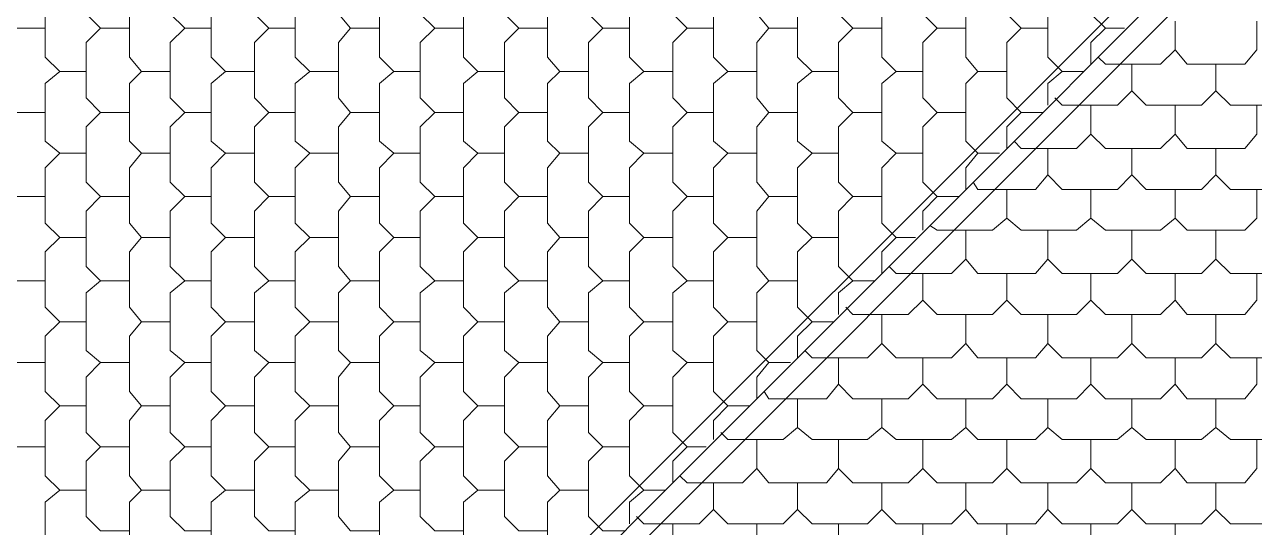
# Model space of a CAD drawing. Header units: millimetres. Extents: x -59 to 47, y 152 to 919.
# Drawn here: x -49.36 to -42.8, y 602.28 to 604.96 of the extents above; entities that cross this region are included whole.
import ezdxf

# ---------------------------------------------------------------- set-up
doc = ezdxf.new("R2010")
doc.units = ezdxf.units.MM
doc.layers.add('PDF_014408$BL-ROOF', color=7, linetype='Continuous')

msp = doc.modelspace()

# ---------------------------------------------------------------- linework, layer by layer
at = {"layer": 'PDF_014408$BL-ROOF', "lineweight": 9}
for points in [[(-49.6944, 598.7245), (-40.2316, 608.1873), (-49.6944, 617.6501)], [(-5.2911, 598.7245), (-5.2911, 607.2), (-9.4968, 607.2), (-9.4968, 607.1743), (-32.5383, 607.1743), (-32.5383, 608.1873), (-40.2316, 608.1873), (-49.6944, 598.7245)]]:
    msp.add_lwpolyline(points, close=True, dxfattribs=at)
for points in [[(-49.6944, 617.4962), (-40.3855, 608.1873), (-49.6944, 598.8912)], [(-32.5383, 608.0847), (-40.1803, 608.0847), (-49.5405, 598.7245)], [(-49.3995, 605.392), (-49.4764, 605.3151), (-49.4764, 605.0202), (-49.3995, 604.9433), (-49.2456, 604.9433)], [(-48.9507, 605.392), (-49.0276, 605.3151), (-49.0276, 605.0202), (-48.9507, 604.9433), (-48.7968, 604.9433)], [(-48.5019, 605.392), (-48.5789, 605.3151), (-48.5789, 605.0202), (-48.5019, 604.9433), (-48.3609, 604.9433)], [(-48.0531, 605.392), (-48.1301, 605.3151), (-48.1301, 605.0202), (-48.0531, 604.9433), (-47.9121, 604.9433)], [(-47.6172, 605.392), (-47.6813, 605.3151), (-47.6813, 605.0202), (-47.6172, 604.9433), (-47.4633, 604.9433)], [(-47.1684, 605.392), (-47.2453, 605.3151), (-47.2453, 605.0202), (-47.1684, 604.9433), (-47.0145, 604.9433)], [(-46.7196, 605.392), (-46.7966, 605.3151), (-46.7966, 605.0202), (-46.7196, 604.9433), (-46.5658, 604.9433)], [(-46.2709, 605.392), (-46.3478, 605.3151), (-46.3478, 605.0202), (-46.2709, 604.9433), (-46.1298, 604.9433)], [(-45.8221, 605.392), (-45.899, 605.3151), (-45.899, 605.0202), (-45.8221, 604.9433), (-45.681, 604.9433)], [(-45.3861, 605.392), (-45.4502, 605.3151), (-45.4502, 605.0202), (-45.3861, 604.9433), (-45.2323, 604.9433)], [(-44.9373, 605.392), (-45.0143, 605.3151), (-45.0143, 605.0202), (-44.9373, 604.9433), (-44.7835, 604.9433)], [(-44.4886, 605.392), (-44.5655, 605.3151), (-44.5655, 605.0202), (-44.4886, 604.9433), (-44.3347, 604.9433)], [(-44.0398, 605.392), (-44.1167, 605.3151), (-44.1167, 605.0202), (-44.0398, 604.9433), (-43.8987, 604.9433)], [(-43.591, 605.392), (-43.6679, 605.3151), (-43.6679, 605.0202), (-43.591, 604.9433), (-43.4884, 604.9433)], [(-49.1687, 605.1612), (-49.2456, 605.0843), (-49.2456, 604.7894), (-49.1687, 604.7125), (-49.0276, 604.7125)], [(-48.7327, 605.1612), (-48.7968, 605.0843), (-48.7968, 604.7894), (-48.7327, 604.7125), (-48.5789, 604.7125)], [(-48.2839, 605.1612), (-48.3609, 605.0843), (-48.3609, 604.7894), (-48.2839, 604.7125), (-48.1301, 604.7125)], [(-47.8352, 605.1612), (-47.9121, 605.0843), (-47.9121, 604.7894), (-47.8352, 604.7125), (-47.6813, 604.7125)], [(-47.3864, 605.1612), (-47.4633, 605.0843), (-47.4633, 604.7894), (-47.3864, 604.7125), (-47.2453, 604.7125)], [(-46.9376, 605.1612), (-47.0145, 605.0843), (-47.0145, 604.7894), (-46.9376, 604.7125), (-46.7966, 604.7125)], [(-46.5017, 605.1612), (-46.5658, 605.0843), (-46.5658, 604.7894), (-46.5017, 604.7125), (-46.3478, 604.7125)], [(-46.0529, 605.1612), (-46.1298, 605.0843), (-46.1298, 604.7894), (-46.0529, 604.7125), (-45.899, 604.7125)], [(-45.6041, 605.1612), (-45.681, 605.0843), (-45.681, 604.7894), (-45.6041, 604.7125), (-45.4502, 604.7125)], [(-45.1553, 605.1612), (-45.2323, 605.0843), (-45.2323, 604.7894), (-45.1553, 604.7125), (-45.0143, 604.7125)], [(-44.7065, 605.1612), (-44.7835, 605.0843), (-44.7835, 604.7894), (-44.7065, 604.7125), (-44.5655, 604.7125)], [(-44.2706, 605.1612), (-44.3347, 605.0843), (-44.3347, 604.7894), (-44.2706, 604.7125), (-44.1167, 604.7125)], [(-43.8218, 605.1612), (-43.8987, 605.0843), (-43.8987, 604.7894), (-43.8218, 604.7125), (-43.7064, 604.7125)], [(-43.6295, 604.7894), (-43.591, 604.7509), (-43.2961, 604.7509), (-43.2192, 604.8279), (-43.2192, 604.9817)], [(-43.2192, 604.8279), (-43.1551, 604.7509), (-42.8473, 604.7509), (-42.7832, 604.8279), (-42.7832, 604.9817)], [(-49.3995, 604.9433), (-49.4764, 604.8663), (-49.4764, 604.5714), (-49.3995, 604.4945), (-49.2456, 604.4945)], [(-48.9507, 604.9433), (-49.0276, 604.8663), (-49.0276, 604.5714), (-48.9507, 604.4945), (-48.7968, 604.4945)], [(-48.5019, 604.9433), (-48.5789, 604.8663), (-48.5789, 604.5714), (-48.5019, 604.4945), (-48.3609, 604.4945)], [(-48.0531, 604.9433), (-48.1301, 604.8663), (-48.1301, 604.5714), (-48.0531, 604.4945), (-47.9121, 604.4945)], [(-47.6172, 604.9433), (-47.6813, 604.8663), (-47.6813, 604.5714), (-47.6172, 604.4945), (-47.4633, 604.4945)], [(-47.1684, 604.9433), (-47.2453, 604.8663), (-47.2453, 604.5714), (-47.1684, 604.4945), (-47.0145, 604.4945)], [(-46.7196, 604.9433), (-46.7966, 604.8663), (-46.7966, 604.5714), (-46.7196, 604.4945), (-46.5658, 604.4945)], [(-46.2709, 604.9433), (-46.3478, 604.8663), (-46.3478, 604.5714), (-46.2709, 604.4945), (-46.1298, 604.4945)], [(-45.8221, 604.9433), (-45.899, 604.8663), (-45.899, 604.5714), (-45.8221, 604.4945), (-45.681, 604.4945)], [(-45.3861, 604.9433), (-45.4502, 604.8663), (-45.4502, 604.5714), (-45.3861, 604.4945), (-45.2323, 604.4945)], [(-44.9373, 604.9433), (-45.0143, 604.8663), (-45.0143, 604.5714), (-44.9373, 604.4945), (-44.7835, 604.4945)], [(-44.4886, 604.9433), (-44.5655, 604.8663), (-44.5655, 604.5714), (-44.4886, 604.4945), (-44.3347, 604.4945)], [(-44.0398, 604.9433), (-44.1167, 604.8663), (-44.1167, 604.5714), (-44.0398, 604.4945), (-43.9244, 604.4945)], [(-43.591, 604.9433), (-43.6679, 604.8663), (-43.6679, 604.7509)], [(-43.8603, 604.5714), (-43.8218, 604.533), (-43.5269, 604.533), (-43.45, 604.6099), (-43.45, 604.7509)], [(-43.45, 604.6099), (-43.373, 604.533), (-43.0781, 604.533), (-43.0012, 604.6099), (-43.0012, 604.7509)], [(-43.0012, 604.6099), (-42.9243, 604.533), (-42.6293, 604.533), (-42.5524, 604.6099), (-42.5524, 604.7509)], [(-49.1687, 604.7125), (-49.2456, 604.6484), (-49.2456, 604.3406), (-49.1687, 604.2765), (-49.0276, 604.2765)], [(-48.7327, 604.7125), (-48.7968, 604.6484), (-48.7968, 604.3406), (-48.7327, 604.2765), (-48.5789, 604.2765)], [(-48.2839, 604.7125), (-48.3609, 604.6484), (-48.3609, 604.3406), (-48.2839, 604.2765), (-48.1301, 604.2765)], [(-47.8352, 604.7125), (-47.9121, 604.6484), (-47.9121, 604.3406), (-47.8352, 604.2765), (-47.6813, 604.2765)], [(-47.3864, 604.7125), (-47.4633, 604.6484), (-47.4633, 604.3406), (-47.3864, 604.2765), (-47.2453, 604.2765)], [(-46.9376, 604.7125), (-47.0145, 604.6484), (-47.0145, 604.3406), (-46.9376, 604.2765), (-46.7966, 604.2765)], [(-46.5017, 604.7125), (-46.5658, 604.6484), (-46.5658, 604.3406), (-46.5017, 604.2765), (-46.3478, 604.2765)], [(-46.0529, 604.7125), (-46.1298, 604.6484), (-46.1298, 604.3406), (-46.0529, 604.2765), (-45.899, 604.2765)], [(-45.6041, 604.7125), (-45.681, 604.6484), (-45.681, 604.3406), (-45.6041, 604.2765), (-45.4502, 604.2765)], [(-45.1553, 604.7125), (-45.2323, 604.6484), (-45.2323, 604.3406), (-45.1553, 604.2765), (-45.0143, 604.2765)], [(-44.7065, 604.7125), (-44.7835, 604.6484), (-44.7835, 604.3406), (-44.7065, 604.2765), (-44.5655, 604.2765)], [(-44.2706, 604.7125), (-44.3347, 604.6484), (-44.3347, 604.3406), (-44.2706, 604.2765), (-44.1552, 604.2765)], [(-43.8218, 604.7125), (-43.8987, 604.6484), (-43.8987, 604.533)], [(-49.3995, 604.4945), (-49.4764, 604.4176), (-49.4764, 604.1226), (-49.3995, 604.0457), (-49.2456, 604.0457)], [(-48.9507, 604.4945), (-49.0276, 604.4176), (-49.0276, 604.1226), (-48.9507, 604.0457), (-48.7968, 604.0457)], [(-48.5019, 604.4945), (-48.5789, 604.4176), (-48.5789, 604.1226), (-48.5019, 604.0457), (-48.3609, 604.0457)], [(-48.0531, 604.4945), (-48.1301, 604.4176), (-48.1301, 604.1226), (-48.0531, 604.0457), (-47.9121, 604.0457)], [(-47.6172, 604.4945), (-47.6813, 604.4176), (-47.6813, 604.1226), (-47.6172, 604.0457), (-47.4633, 604.0457)], [(-47.1684, 604.4945), (-47.2453, 604.4176), (-47.2453, 604.1226), (-47.1684, 604.0457), (-47.0145, 604.0457)], [(-46.7196, 604.4945), (-46.7966, 604.4176), (-46.7966, 604.1226), (-46.7196, 604.0457), (-46.5658, 604.0457)], [(-46.2709, 604.4945), (-46.3478, 604.4176), (-46.3478, 604.1226), (-46.2709, 604.0457), (-46.1298, 604.0457)], [(-45.8221, 604.4945), (-45.899, 604.4176), (-45.899, 604.1226), (-45.8221, 604.0457), (-45.681, 604.0457)], [(-45.3861, 604.4945), (-45.4502, 604.4176), (-45.4502, 604.1226), (-45.3861, 604.0457), (-45.2323, 604.0457)], [(-44.9373, 604.4945), (-45.0143, 604.4176), (-45.0143, 604.1226), (-44.9373, 604.0457), (-44.7835, 604.0457)], [(-44.4886, 604.4945), (-44.5655, 604.4176), (-44.5655, 604.1226), (-44.4886, 604.0457), (-44.3732, 604.0457)], [(-44.0398, 604.4945), (-44.1167, 604.4176), (-44.1167, 604.3022)], [(-44.0783, 604.3406), (-44.0398, 604.3022), (-43.7449, 604.3022), (-43.6679, 604.3791), (-43.6679, 604.533)], [(-43.6679, 604.3791), (-43.591, 604.3022), (-43.2961, 604.3022), (-43.2192, 604.3791), (-43.2192, 604.533)], [(-43.2192, 604.3791), (-43.1551, 604.3022), (-42.8473, 604.3022), (-42.7832, 604.3791), (-42.7832, 604.533)], [(-44.2962, 604.1226), (-44.2706, 604.0842), (-43.9629, 604.0842), (-43.8987, 604.1611), (-43.8987, 604.3022)], [(-43.8987, 604.1611), (-43.8218, 604.0842), (-43.5269, 604.0842), (-43.45, 604.1611), (-43.45, 604.3022)], [(-43.45, 604.1611), (-43.373, 604.0842), (-43.0781, 604.0842), (-43.0012, 604.1611), (-43.0012, 604.3022)], [(-43.0012, 604.1611), (-42.9243, 604.0842), (-42.6293, 604.0842), (-42.5524, 604.1611), (-42.5524, 604.3022)], [(-49.1687, 604.2765), (-49.2456, 604.1996), (-49.2456, 603.9047), (-49.1687, 603.8277), (-49.0276, 603.8277)], [(-48.7327, 604.2765), (-48.7968, 604.1996), (-48.7968, 603.9047), (-48.7327, 603.8277), (-48.5789, 603.8277)], [(-48.2839, 604.2765), (-48.3609, 604.1996), (-48.3609, 603.9047), (-48.2839, 603.8277), (-48.1301, 603.8277)], [(-47.8352, 604.2765), (-47.9121, 604.1996), (-47.9121, 603.9047), (-47.8352, 603.8277), (-47.6813, 603.8277)], [(-47.3864, 604.2765), (-47.4633, 604.1996), (-47.4633, 603.9047), (-47.3864, 603.8277), (-47.2453, 603.8277)], [(-46.9376, 604.2765), (-47.0145, 604.1996), (-47.0145, 603.9047), (-46.9376, 603.8277), (-46.7966, 603.8277)], [(-46.5017, 604.2765), (-46.5658, 604.1996), (-46.5658, 603.9047), (-46.5017, 603.8277), (-46.3478, 603.8277)], [(-46.0529, 604.2765), (-46.1298, 604.1996), (-46.1298, 603.9047), (-46.0529, 603.8277), (-45.899, 603.8277)], [(-45.6041, 604.2765), (-45.681, 604.1996), (-45.681, 603.9047), (-45.6041, 603.8277), (-45.4502, 603.8277)], [(-45.1553, 604.2765), (-45.2323, 604.1996), (-45.2323, 603.9047), (-45.1553, 603.8277), (-45.0143, 603.8277)], [(-44.7065, 604.2765), (-44.7835, 604.1996), (-44.7835, 603.9047), (-44.7065, 603.8277), (-44.604, 603.8277)], [(-44.2706, 604.2765), (-44.3347, 604.1996), (-44.3347, 604.0842)], [(-49.3995, 604.0457), (-49.4764, 603.9688), (-49.4764, 603.6739), (-49.3995, 603.5969), (-49.2456, 603.5969)], [(-48.9507, 604.0457), (-49.0276, 603.9688), (-49.0276, 603.6739), (-48.9507, 603.5969), (-48.7968, 603.5969)], [(-48.5019, 604.0457), (-48.5789, 603.9688), (-48.5789, 603.6739), (-48.5019, 603.5969), (-48.3609, 603.5969)], [(-48.0531, 604.0457), (-48.1301, 603.9688), (-48.1301, 603.6739), (-48.0531, 603.5969), (-47.9121, 603.5969)], [(-47.6172, 604.0457), (-47.6813, 603.9688), (-47.6813, 603.6739), (-47.6172, 603.5969), (-47.4633, 603.5969)], [(-47.1684, 604.0457), (-47.2453, 603.9688), (-47.2453, 603.6739), (-47.1684, 603.5969), (-47.0145, 603.5969)], [(-46.7196, 604.0457), (-46.7966, 603.9688), (-46.7966, 603.6739), (-46.7196, 603.5969), (-46.5658, 603.5969)], [(-46.2709, 604.0457), (-46.3478, 603.9688), (-46.3478, 603.6739), (-46.2709, 603.5969), (-46.1298, 603.5969)], [(-45.8221, 604.0457), (-45.899, 603.9688), (-45.899, 603.6739), (-45.8221, 603.5969), (-45.681, 603.5969)], [(-45.3861, 604.0457), (-45.4502, 603.9688), (-45.4502, 603.6739), (-45.3861, 603.5969), (-45.2323, 603.5969)], [(-44.9373, 604.0457), (-45.0143, 603.9688), (-45.0143, 603.6739), (-44.9373, 603.5969), (-44.8219, 603.5969)], [(-44.4886, 604.0457), (-44.5655, 603.9688), (-44.5655, 603.8662)], [(-44.527, 603.8918), (-44.4886, 603.8662), (-44.1937, 603.8662), (-44.1167, 603.9303), (-44.1167, 604.0842)], [(-44.1167, 603.9303), (-44.0398, 603.8662), (-43.7449, 603.8662), (-43.6679, 603.9303), (-43.6679, 604.0842)], [(-43.6679, 603.9303), (-43.591, 603.8662), (-43.2961, 603.8662), (-43.2192, 603.9303), (-43.2192, 604.0842)], [(-43.2192, 603.9303), (-43.1551, 603.8662), (-42.8473, 603.8662), (-42.7832, 603.9303), (-42.7832, 604.0842)], [(-44.745, 603.6739), (-44.7065, 603.6354), (-44.4116, 603.6354), (-44.3347, 603.7123), (-44.3347, 603.8662)], [(-44.3347, 603.7123), (-44.2706, 603.6354), (-43.9629, 603.6354), (-43.8987, 603.7123), (-43.8987, 603.8662)], [(-43.8987, 603.7123), (-43.8218, 603.6354), (-43.5269, 603.6354), (-43.45, 603.7123), (-43.45, 603.8662)], [(-43.45, 603.7123), (-43.373, 603.6354), (-43.0781, 603.6354), (-43.0012, 603.7123), (-43.0012, 603.8662)], [(-43.0012, 603.7123), (-42.9243, 603.6354), (-42.6293, 603.6354), (-42.5524, 603.7123), (-42.5524, 603.8662)], [(-49.1687, 603.8277), (-49.2456, 603.7508), (-49.2456, 603.4559), (-49.1687, 603.379), (-49.0276, 603.379)], [(-48.7327, 603.8277), (-48.7968, 603.7508), (-48.7968, 603.4559), (-48.7327, 603.379), (-48.5789, 603.379)], [(-48.2839, 603.8277), (-48.3609, 603.7508), (-48.3609, 603.4559), (-48.2839, 603.379), (-48.1301, 603.379)], [(-47.8352, 603.8277), (-47.9121, 603.7508), (-47.9121, 603.4559), (-47.8352, 603.379), (-47.6813, 603.379)], [(-47.3864, 603.8277), (-47.4633, 603.7508), (-47.4633, 603.4559), (-47.3864, 603.379), (-47.2453, 603.379)], [(-46.9376, 603.8277), (-47.0145, 603.7508), (-47.0145, 603.4559), (-46.9376, 603.379), (-46.7966, 603.379)], [(-46.5017, 603.8277), (-46.5658, 603.7508), (-46.5658, 603.4559), (-46.5017, 603.379), (-46.3478, 603.379)], [(-46.0529, 603.8277), (-46.1298, 603.7508), (-46.1298, 603.4559), (-46.0529, 603.379), (-45.899, 603.379)], [(-45.6041, 603.8277), (-45.681, 603.7508), (-45.681, 603.4559), (-45.6041, 603.379), (-45.4502, 603.379)], [(-45.1553, 603.8277), (-45.2323, 603.7508), (-45.2323, 603.4559), (-45.1553, 603.379), (-45.0399, 603.379)], [(-44.7065, 603.8277), (-44.7835, 603.7508), (-44.7835, 603.6354)], [(-44.9758, 603.4559), (-44.9373, 603.4174), (-44.6424, 603.4174), (-44.5655, 603.4944), (-44.5655, 603.6354)], [(-44.5655, 603.4944), (-44.4886, 603.4174), (-44.1937, 603.4174), (-44.1167, 603.4944), (-44.1167, 603.6354)], [(-44.1167, 603.4944), (-44.0398, 603.4174), (-43.7449, 603.4174), (-43.6679, 603.4944), (-43.6679, 603.6354)], [(-43.6679, 603.4944), (-43.591, 603.4174), (-43.2961, 603.4174), (-43.2192, 603.4944), (-43.2192, 603.6354)], [(-43.2192, 603.4944), (-43.1551, 603.4174), (-42.8473, 603.4174), (-42.7832, 603.4944), (-42.7832, 603.6354)], [(-49.3995, 603.5969), (-49.4764, 603.5328), (-49.4764, 603.2251), (-49.3995, 603.161), (-49.2456, 603.161)], [(-48.9507, 603.5969), (-49.0276, 603.5328), (-49.0276, 603.2251), (-48.9507, 603.161), (-48.7968, 603.161)], [(-48.5019, 603.5969), (-48.5789, 603.5328), (-48.5789, 603.2251), (-48.5019, 603.161), (-48.3609, 603.161)], [(-48.0531, 603.5969), (-48.1301, 603.5328), (-48.1301, 603.2251), (-48.0531, 603.161), (-47.9121, 603.161)], [(-47.6172, 603.5969), (-47.6813, 603.5328), (-47.6813, 603.2251), (-47.6172, 603.161), (-47.4633, 603.161)], [(-47.1684, 603.5969), (-47.2453, 603.5328), (-47.2453, 603.2251), (-47.1684, 603.161), (-47.0145, 603.161)], [(-46.7196, 603.5969), (-46.7966, 603.5328), (-46.7966, 603.2251), (-46.7196, 603.161), (-46.5658, 603.161)], [(-46.2709, 603.5969), (-46.3478, 603.5328), (-46.3478, 603.2251), (-46.2709, 603.161), (-46.1298, 603.161)], [(-45.8221, 603.5969), (-45.899, 603.5328), (-45.899, 603.2251), (-45.8221, 603.161), (-45.681, 603.161)], [(-45.3861, 603.5969), (-45.4502, 603.5328), (-45.4502, 603.2251), (-45.3861, 603.161), (-45.2707, 603.161)], [(-44.9373, 603.5969), (-45.0143, 603.5328), (-45.0143, 603.4174)], [(-49.1687, 603.379), (-49.2456, 603.302), (-49.2456, 603.0071), (-49.1687, 602.9302), (-49.0276, 602.9302)], [(-48.7327, 603.379), (-48.7968, 603.302), (-48.7968, 603.0071), (-48.7327, 602.9302), (-48.5789, 602.9302)], [(-48.2839, 603.379), (-48.3609, 603.302), (-48.3609, 603.0071), (-48.2839, 602.9302), (-48.1301, 602.9302)], [(-47.8352, 603.379), (-47.9121, 603.302), (-47.9121, 603.0071), (-47.8352, 602.9302), (-47.6813, 602.9302)], [(-47.3864, 603.379), (-47.4633, 603.302), (-47.4633, 603.0071), (-47.3864, 602.9302), (-47.2453, 602.9302)], [(-46.9376, 603.379), (-47.0145, 603.302), (-47.0145, 603.0071), (-46.9376, 602.9302), (-46.7966, 602.9302)], [(-46.5017, 603.379), (-46.5658, 603.302), (-46.5658, 603.0071), (-46.5017, 602.9302), (-46.3478, 602.9302)], [(-46.0529, 603.379), (-46.1298, 603.302), (-46.1298, 603.0071), (-46.0529, 602.9302), (-45.899, 602.9302)], [(-45.6041, 603.379), (-45.681, 603.302), (-45.681, 603.0071), (-45.6041, 602.9302), (-45.4887, 602.9302)], [(-45.1553, 603.379), (-45.2323, 603.302), (-45.2323, 603.1866)], [(-45.1938, 603.2251), (-45.1553, 603.1866), (-44.8604, 603.1866), (-44.7835, 603.2636), (-44.7835, 603.4174)], [(-44.7835, 603.2636), (-44.7065, 603.1866), (-44.4116, 603.1866), (-44.3347, 603.2636), (-44.3347, 603.4174)], [(-44.3347, 603.2636), (-44.2706, 603.1866), (-43.9629, 603.1866), (-43.8987, 603.2636), (-43.8987, 603.4174)], [(-43.8987, 603.2636), (-43.8218, 603.1866), (-43.5269, 603.1866), (-43.45, 603.2636), (-43.45, 603.4174)], [(-43.45, 603.2636), (-43.373, 603.1866), (-43.0781, 603.1866), (-43.0012, 603.2636), (-43.0012, 603.4174)], [(-43.0012, 603.2636), (-42.9243, 603.1866), (-42.6293, 603.1866), (-42.5524, 603.2636), (-42.5524, 603.4174)], [(-45.4118, 603.0071), (-45.3861, 602.9686), (-45.0784, 602.9686), (-45.0143, 603.0456), (-45.0143, 603.1866)], [(-45.0143, 603.0456), (-44.9373, 602.9686), (-44.6424, 602.9686), (-44.5655, 603.0456), (-44.5655, 603.1866)], [(-44.5655, 603.0456), (-44.4886, 602.9686), (-44.1937, 602.9686), (-44.1167, 603.0456), (-44.1167, 603.1866)], [(-44.1167, 603.0456), (-44.0398, 602.9686), (-43.7449, 602.9686), (-43.6679, 603.0456), (-43.6679, 603.1866)], [(-43.6679, 603.0456), (-43.591, 602.9686), (-43.2961, 602.9686), (-43.2192, 603.0456), (-43.2192, 603.1866)], [(-43.2192, 603.0456), (-43.1551, 602.9686), (-42.8473, 602.9686), (-42.7832, 603.0456), (-42.7832, 603.1866)], [(-49.3995, 603.161), (-49.4764, 603.084), (-49.4764, 602.7891), (-49.3995, 602.7122), (-49.2456, 602.7122)], [(-48.9507, 603.161), (-49.0276, 603.084), (-49.0276, 602.7891), (-48.9507, 602.7122), (-48.7968, 602.7122)], [(-48.5019, 603.161), (-48.5789, 603.084), (-48.5789, 602.7891), (-48.5019, 602.7122), (-48.3609, 602.7122)], [(-48.0531, 603.161), (-48.1301, 603.084), (-48.1301, 602.7891), (-48.0531, 602.7122), (-47.9121, 602.7122)], [(-47.6172, 603.161), (-47.6813, 603.084), (-47.6813, 602.7891), (-47.6172, 602.7122), (-47.4633, 602.7122)], [(-47.1684, 603.161), (-47.2453, 603.084), (-47.2453, 602.7891), (-47.1684, 602.7122), (-47.0145, 602.7122)], [(-46.7196, 603.161), (-46.7966, 603.084), (-46.7966, 602.7891), (-46.7196, 602.7122), (-46.5658, 602.7122)], [(-46.2709, 603.161), (-46.3478, 603.084), (-46.3478, 602.7891), (-46.2709, 602.7122), (-46.1298, 602.7122)], [(-45.8221, 603.161), (-45.899, 603.084), (-45.899, 602.7891), (-45.8221, 602.7122), (-45.7195, 602.7122)], [(-45.3861, 603.161), (-45.4502, 603.084), (-45.4502, 602.9686)], [(-49.1687, 602.9302), (-49.2456, 602.8532), (-49.2456, 602.5583), (-49.1687, 602.4814), (-49.0276, 602.4814)], [(-48.7327, 602.9302), (-48.7968, 602.8532), (-48.7968, 602.5583), (-48.7327, 602.4814), (-48.5789, 602.4814)], [(-48.2839, 602.9302), (-48.3609, 602.8532), (-48.3609, 602.5583), (-48.2839, 602.4814), (-48.1301, 602.4814)], [(-47.8352, 602.9302), (-47.9121, 602.8532), (-47.9121, 602.5583), (-47.8352, 602.4814), (-47.6813, 602.4814)], [(-47.3864, 602.9302), (-47.4633, 602.8532), (-47.4633, 602.5583), (-47.3864, 602.4814), (-47.2453, 602.4814)], [(-46.9376, 602.9302), (-47.0145, 602.8532), (-47.0145, 602.5583), (-46.9376, 602.4814), (-46.7966, 602.4814)], [(-46.5017, 602.9302), (-46.5658, 602.8532), (-46.5658, 602.5583), (-46.5017, 602.4814), (-46.3478, 602.4814)], [(-46.0529, 602.9302), (-46.1298, 602.8532), (-46.1298, 602.5583), (-46.0529, 602.4814), (-45.9375, 602.4814)], [(-45.6041, 602.9302), (-45.681, 602.8532), (-45.681, 602.7507)], [(-45.6426, 602.7891), (-45.6041, 602.7507), (-45.3092, 602.7507), (-45.2323, 602.8148), (-45.2323, 602.9686)], [(-45.2323, 602.8148), (-45.1553, 602.7507), (-44.8604, 602.7507), (-44.7835, 602.8148), (-44.7835, 602.9686)], [(-44.7835, 602.8148), (-44.7065, 602.7507), (-44.4116, 602.7507), (-44.3347, 602.8148), (-44.3347, 602.9686)], [(-44.3347, 602.8148), (-44.2706, 602.7507), (-43.9629, 602.7507), (-43.8987, 602.8148), (-43.8987, 602.9686)], [(-43.8987, 602.8148), (-43.8218, 602.7507), (-43.5269, 602.7507), (-43.45, 602.8148), (-43.45, 602.9686)], [(-43.45, 602.8148), (-43.373, 602.7507), (-43.0781, 602.7507), (-43.0012, 602.8148), (-43.0012, 602.9686)], [(-43.0012, 602.8148), (-42.9243, 602.7507), (-42.6293, 602.7507), (-42.5524, 602.8148), (-42.5524, 602.9686)], [(-45.8605, 602.5583), (-45.8221, 602.5199), (-45.5272, 602.5199), (-45.4502, 602.5968), (-45.4502, 602.7507)], [(-45.4502, 602.5968), (-45.3861, 602.5199), (-45.0784, 602.5199), (-45.0143, 602.5968), (-45.0143, 602.7507)], [(-45.0143, 602.5968), (-44.9373, 602.5199), (-44.6424, 602.5199), (-44.5655, 602.5968), (-44.5655, 602.7507)], [(-44.5655, 602.5968), (-44.4886, 602.5199), (-44.1937, 602.5199), (-44.1167, 602.5968), (-44.1167, 602.7507)], [(-44.1167, 602.5968), (-44.0398, 602.5199), (-43.7449, 602.5199), (-43.6679, 602.5968), (-43.6679, 602.7507)], [(-43.6679, 602.5968), (-43.591, 602.5199), (-43.2961, 602.5199), (-43.2192, 602.5968), (-43.2192, 602.7507)], [(-43.2192, 602.5968), (-43.1551, 602.5199), (-42.8473, 602.5199), (-42.7832, 602.5968), (-42.7832, 602.7507)], [(-48.9507, 602.7122), (-49.0276, 602.6353), (-49.0276, 602.3404), (-48.9507, 602.2634), (-48.7968, 602.2634)], [(-48.5019, 602.7122), (-48.5789, 602.6353), (-48.5789, 602.3404), (-48.5019, 602.2634), (-48.3609, 602.2634)], [(-48.0531, 602.7122), (-48.1301, 602.6353), (-48.1301, 602.3404), (-48.0531, 602.2634), (-47.9121, 602.2634)], [(-47.6172, 602.7122), (-47.6813, 602.6353), (-47.6813, 602.3404), (-47.6172, 602.2634), (-47.4633, 602.2634)], [(-47.1684, 602.7122), (-47.2453, 602.6353), (-47.2453, 602.3404), (-47.1684, 602.2634), (-47.0145, 602.2634)], [(-46.7196, 602.7122), (-46.7966, 602.6353), (-46.7966, 602.3404), (-46.7196, 602.2634), (-46.5658, 602.2634)], [(-46.2709, 602.7122), (-46.3478, 602.6353), (-46.3478, 602.3404), (-46.2709, 602.2634), (-46.1555, 602.2634)], [(-45.8221, 602.7122), (-45.899, 602.6353), (-45.899, 602.5199)], [(-46.0913, 602.3404), (-46.0529, 602.3019), (-45.758, 602.3019), (-45.681, 602.3788), (-45.681, 602.5199)], [(-45.681, 602.3788), (-45.6041, 602.3019), (-45.3092, 602.3019), (-45.2323, 602.3788), (-45.2323, 602.5199)], [(-45.2323, 602.3788), (-45.1553, 602.3019), (-44.8604, 602.3019), (-44.7835, 602.3788), (-44.7835, 602.5199)], [(-44.7835, 602.3788), (-44.7065, 602.3019), (-44.4116, 602.3019), (-44.3347, 602.3788), (-44.3347, 602.5199)], [(-44.3347, 602.3788), (-44.2706, 602.3019), (-43.9629, 602.3019), (-43.8987, 602.3788), (-43.8987, 602.5199)], [(-43.8987, 602.3788), (-43.8218, 602.3019), (-43.5269, 602.3019), (-43.45, 602.3788), (-43.45, 602.5199)], [(-43.45, 602.3788), (-43.373, 602.3019), (-43.0781, 602.3019), (-43.0012, 602.3788), (-43.0012, 602.5199)], [(-43.0012, 602.3788), (-42.9243, 602.3019), (-42.6293, 602.3019), (-42.5524, 602.3788), (-42.5524, 602.5199)], [(-49.1687, 602.4814), (-49.2456, 602.4173), (-49.2456, 602.1096), (-49.1687, 602.0454), (-49.0276, 602.0454)], [(-48.7327, 602.4814), (-48.7968, 602.4173), (-48.7968, 602.1096), (-48.7327, 602.0454), (-48.5789, 602.0454)], [(-48.2839, 602.4814), (-48.3609, 602.4173), (-48.3609, 602.1096), (-48.2839, 602.0454), (-48.1301, 602.0454)], [(-47.8352, 602.4814), (-47.9121, 602.4173), (-47.9121, 602.1096), (-47.8352, 602.0454), (-47.6813, 602.0454)], [(-47.3864, 602.4814), (-47.4633, 602.4173), (-47.4633, 602.1096), (-47.3864, 602.0454), (-47.2453, 602.0454)], [(-46.9376, 602.4814), (-47.0145, 602.4173), (-47.0145, 602.1096), (-46.9376, 602.0454), (-46.7966, 602.0454)], [(-46.5017, 602.4814), (-46.5658, 602.4173), (-46.5658, 602.1096), (-46.5017, 602.0454), (-46.3863, 602.0454)], [(-46.0529, 602.4814), (-46.1298, 602.4173), (-46.1298, 602.3019)], [(-46.3093, 602.1096), (-46.2709, 602.0711), (-45.9759, 602.0711), (-45.899, 602.148), (-45.899, 602.3019)], [(-45.899, 602.148), (-45.8221, 602.0711), (-45.5272, 602.0711), (-45.4502, 602.148), (-45.4502, 602.3019)], [(-45.4502, 602.148), (-45.3861, 602.0711), (-45.0784, 602.0711), (-45.0143, 602.148), (-45.0143, 602.3019)], [(-45.0143, 602.148), (-44.9373, 602.0711), (-44.6424, 602.0711), (-44.5655, 602.148), (-44.5655, 602.3019)], [(-44.5655, 602.148), (-44.4886, 602.0711), (-44.1937, 602.0711), (-44.1167, 602.148), (-44.1167, 602.3019)], [(-44.1167, 602.148), (-44.0398, 602.0711), (-43.7449, 602.0711), (-43.6679, 602.148), (-43.6679, 602.3019)], [(-43.6679, 602.148), (-43.591, 602.0711), (-43.2961, 602.0711), (-43.2192, 602.148), (-43.2192, 602.3019)]]:
    msp.add_lwpolyline(points, dxfattribs=at)

doc.saveas('drawing.dxf')
